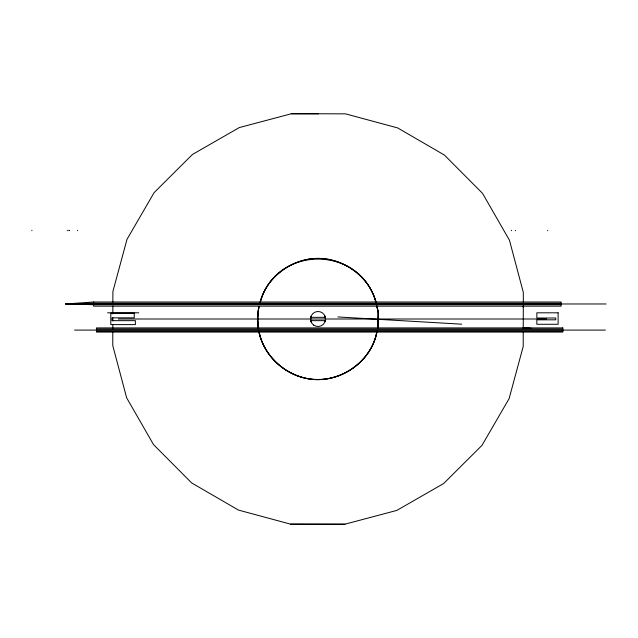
<?xml version="1.0" encoding="UTF-8"?>
<svg xmlns="http://www.w3.org/2000/svg" width="638" height="638" viewBox="0 0 638 638"><rect width="100%" height="100%" fill="white"/><g stroke="black" fill="none" stroke-linecap="round" stroke-linejoin="round"><path stroke-width="0.96" d="M112.798 331.704L112.767 345.573L126.643 397.793L153.559 444.646L191.679 482.942L238.421 510.065L290.585 524.157L344.616 524.276L396.844 510.408L443.697 483.492L481.985 445.364L509.108 398.63L523.208 346.466L523.24 331.616M112.806 328.737L112.814 324.774M112.822 320.81L112.83 317.844M112.838 313.88L112.854 305.961M112.862 301.997L112.886 291.534L126.986 239.37L154.109 192.636L192.397 154.508L239.25 127.592L291.478 113.723L345.509 113.843L397.673 127.935L444.415 155.058L482.535 193.354L509.451 240.207L523.327 292.427L523.304 301.997M378.143 327.047L378.174 311.216L376.731 305.777M523.248 328.65L523.296 305.769M376.603 332.741C371.069 360.51 343.388 380.766 315.347 379.419C288.854 378.27 265.017 358.412 259.108 332.565M377.568 328.147L378.238 324.965L378.111 311.886L376.731 305.905M311.001 316.392L310.642 320.26L311.224 322.134M325.085 321.608L325.524 319.694L324.87 315.866M377.034 331.473C371.922 360.454 342.901 381.684 313.816 379.482C287.291 377.656 263.909 357.152 258.637 331.098M377.832 328.115L378.414 313.394L376.93 306.112M259.211 306.296L257.951 310.953L257.919 326.784L258.406 328.618L257.425 318.051L258.861 306.559L257.569 319.574L258.597 328.299M377.026 331.154C371.802 361.658 340.357 383.231 310.004 379.092C285.306 375.463 263.414 356.036 259.076 331.138M259.961 302.46C267.489 273.136 299.206 253.764 328.793 259.331C350.988 263.518 370.239 280.513 376.181 302.404M93.682 301.997L93.682 306.152L561.089 306.152L561.089 301.997L93.682 301.997L65.539 303.975L93.682 304.701L561.089 304.701M291.255 113.779L318.498 113.779M561.089 303.249L93.682 303.249L65.539 303.975L606.1 303.975M107.567 312.811L138.757 312.811M310.786 317.349L325.332 317.349M118.333 319L546.67 319M310.762 320.651L325.308 320.651M96.45 329.041L562.828 329.041M74.566 330.093L605.39 330.093M96.45 331.154L562.828 331.154M290.585 524.157L345.062 524.157M337.893 316.958L461.752 324.192M523.192 327.78L531.119 328.243M375.846 302.46C369.011 274.085 338.834 255.24 310.267 258.869C287.483 262.274 266.397 278.854 260.511 301.495C276.294 244.832 359.999 245.12 375.758 301.67M547.707 230.286L547.707 230.693M523.296 305.682L523.296 307.524M515.496 230.286L515.496 230.693M511.421 230.286L511.421 230.693M77.613 230.286L77.613 230.693M69.446 230.286L69.446 230.693M68.848 230.286L68.848 230.693M67.325 230.286L67.325 230.693M31.9 230.286L31.9 230.693M558.122 312.811L536.837 312.811L536.837 318.011L555.73 318.011L555.73 319.821L536.837 319.821L536.837 324.279L558.122 324.279L558.122 312.811M134.235 313.218L110.805 313.218L110.805 324.606L135.392 324.606L135.392 320.651L112.041 320.651L112.041 317.844L134.235 317.844L134.235 313.218M562.828 327.908L96.45 327.908L96.45 332.063L562.828 332.063L562.828 327.908M313.705 325.125A7.512 7.512 0 0 0 325.524 319.694A7.512 7.512 0 0 0 314.909 312.173A7.512 7.512 0 0 0 313.705 325.125"/></g></svg>
